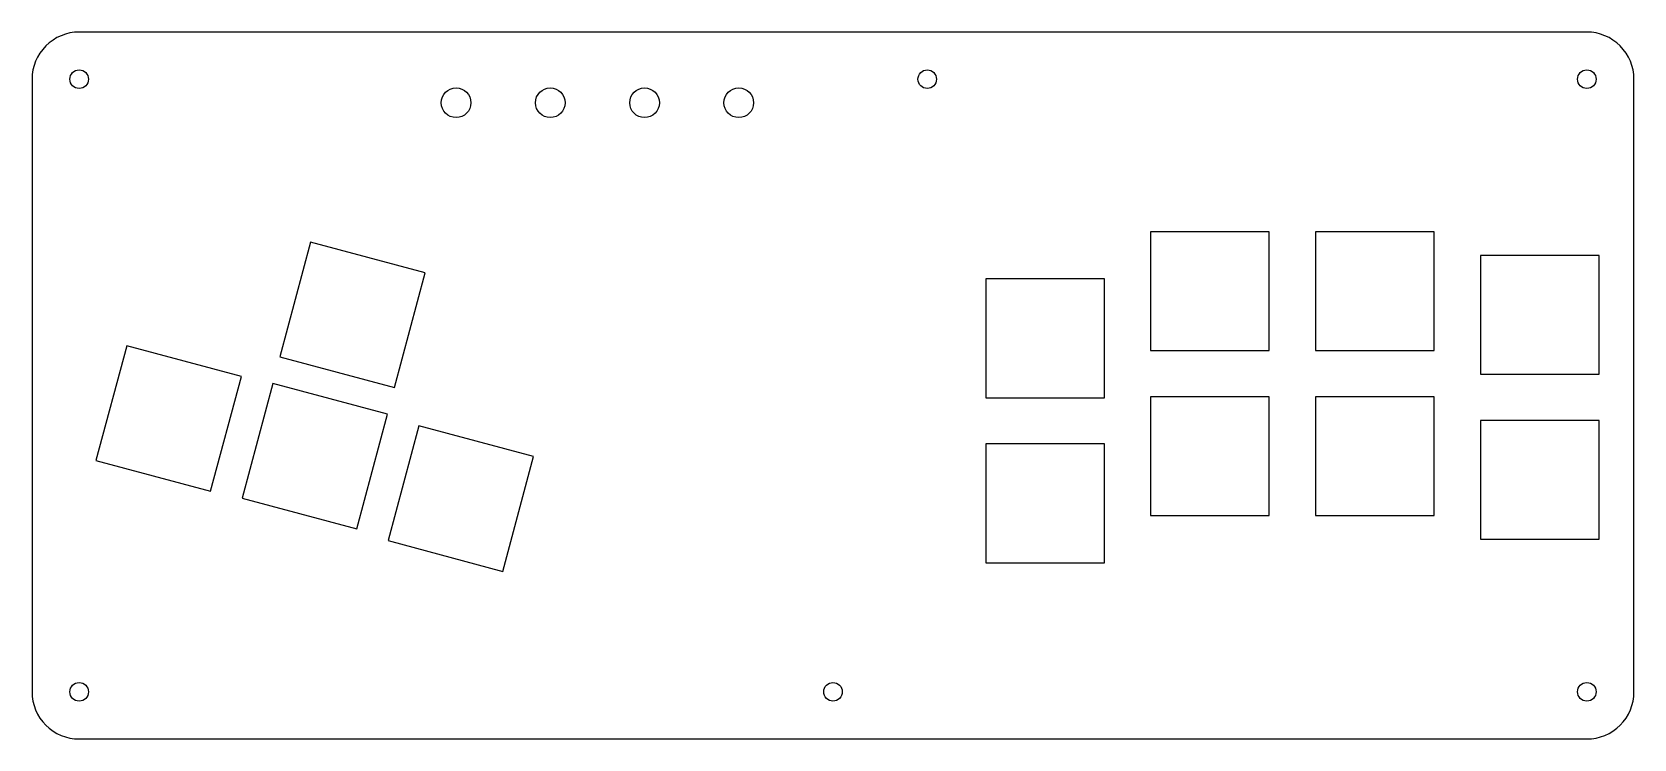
# Model space of a CAD drawing. Header units: millimetres. Extents: x -108 to 108, y -48 to 48.
import ezdxf

# ---------------------------------------------------------------- set-up
doc = ezdxf.new("R2010")
doc.units = ezdxf.units.MM
doc.layers.get('0').update_dxf_attribs({"linetype": 'CONTINUOUS'})

msp = doc.modelspace()

# ---------------------------------------------------------------- linework, layer by layer
for p, q in [((42.8, 20.7), (42.8, 4.7)), ((58.8, 20.7), (42.8, 20.7)), ((58.8, 4.7), (58.8, 20.7)), ((81.03, 20.7), (65.03, 20.7)), ((65.03, 20.7), (65.03, 4.7)), ((81.03, 4.7), (81.03, 20.7)), ((-70.43, 19.32), (-74.57, 3.87)), ((-54.97, 15.18), (-70.43, 19.32)), ((103.25, 17.52), (87.25, 17.52)), ((87.25, 17.52), (87.25, 1.52)), ((103.25, 1.52), (103.25, 17.52)), ((-59.11, -0.27), (-54.97, 15.18)), ((20.58, 14.35), (20.58, -1.65)), ((36.58, 14.35), (20.58, 14.35)), ((36.58, -1.65), (36.58, 14.35)), ((-95.19, 5.35), (-99.33, -10.1)), ((-79.74, 1.21), (-95.19, 5.35)), ((42.8, 4.7), (58.8, 4.7)), ((65.03, 4.7), (81.03, 4.7)), ((-74.57, 3.87), (-59.11, -0.27)), ((-83.88, -14.24), (-79.74, 1.21)), ((-75.51, 0.27), (-79.65, -15.18)), ((-60.05, -3.87), (-75.51, 0.27)), ((87.25, 1.52), (103.25, 1.52)), ((20.58, -1.65), (36.58, -1.65)), ((58.8, -1.53), (42.8, -1.53)), ((42.8, -1.53), (42.8, -17.53)), ((58.8, -17.53), (58.8, -1.53)), ((81.03, -1.53), (65.03, -1.53)), ((65.03, -1.53), (65.03, -17.53)), ((81.03, -17.53), (81.03, -1.53)), ((-64.19, -19.32), (-60.05, -3.87)), ((-55.82, -5.44), (-59.96, -20.9)), ((-40.37, -9.58), (-55.82, -5.44)), ((103.25, -4.7), (87.25, -4.7)), ((87.25, -4.7), (87.25, -20.7)), ((103.25, -20.7), (103.25, -4.7)), ((20.58, -7.88), (20.58, -23.88)), ((36.58, -7.88), (20.58, -7.88)), ((36.58, -23.88), (36.58, -7.88)), ((-99.33, -10.1), (-83.88, -14.24)), ((-44.51, -25.04), (-40.37, -9.58)), ((-79.65, -15.18), (-64.19, -19.32)), ((42.8, -17.53), (58.8, -17.53)), ((65.03, -17.53), (81.03, -17.53)), ((-59.96, -20.9), (-44.51, -25.04)), ((87.25, -20.7), (103.25, -20.7)), ((20.58, -23.88), (36.58, -23.88))]:
    msp.add_line(p, q)
msp.add_lwpolyline([(101.6, 47.62), (-101.6, 47.62, 0.414214), (-107.95, 41.27), (-107.95, -41.28, 0.414214), (-101.6, -47.63), (101.6, -47.63, 0.414214), (107.95, -41.28), (107.95, 41.27, 0.414214)], format="xyb", close=True)
for centre, radius in [((-101.6, 41.27), 1.25), ((12.7, 41.27), 1.25), ((101.6, 41.27), 1.25), ((-50.8, 38.1), 2), ((-38.1, 38.1), 2), ((-25.4, 38.1), 2), ((-12.7, 38.1), 2), ((-101.6, -41.28), 1.25), ((0, -41.27), 1.25), ((101.6, -41.27), 1.25)]:
    msp.add_circle(centre, radius)

doc.saveas('drawing.dxf')
